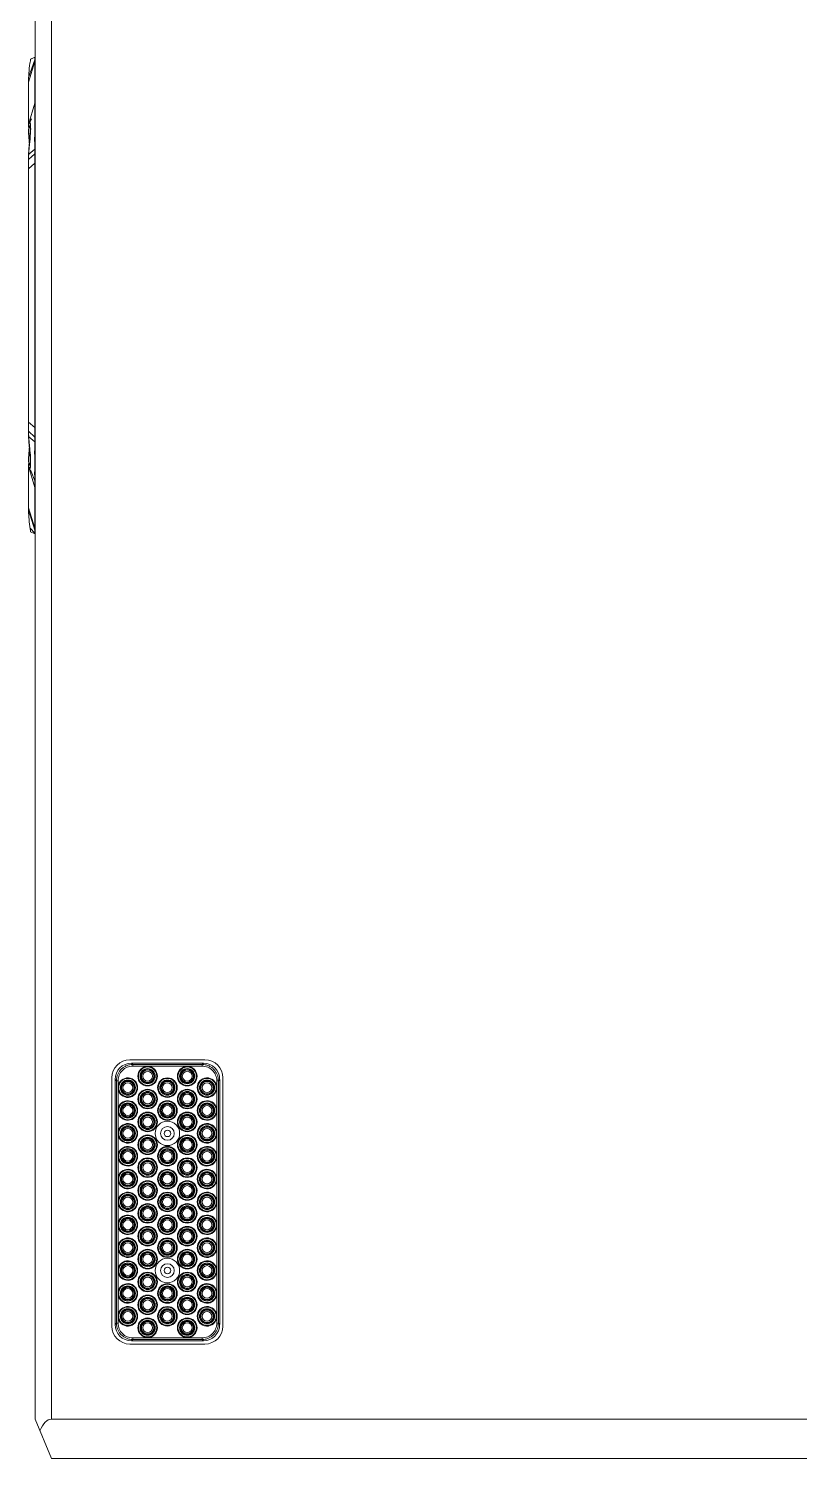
# Model space of a CAD drawing. Header units: millimetres. Extents: x 0 to 3564, y 0 to 2520.
# Drawn here: x 685.1 to 921.1, y 1652.9 to 2090.6 of the extents above; entities that cross this region are included whole.
import ezdxf

# ---------------------------------------------------------------- set-up
doc = ezdxf.new("R2010")
doc.units = ezdxf.units.MM
doc.layers.get('0').update_dxf_attribs({"lineweight": 13})

msp = doc.modelspace()

# ---------------------------------------------------------------- linework, layer by layer
for p, q in [((687.08, 2294.94), (687.08, 1664.94)), ((692.08, 2294.94), (692.08, 1664.94)), ((686.98, 2080.54), (685.08, 2074.26)), ((686.97, 2081.08), (685.1, 2075.71)), ((685.63, 2080.78), (685.71, 2081.23)), ((686.98, 2081.89), (685.71, 2081.23)), ((685.71, 2081.23), (685.71, 2081.23)), ((686.98, 2081.89), (686.98, 2081.89)), ((686.98, 2080.54), (686.98, 2078.68)), ((686.98, 2080.54), (686.98, 2067.76)), ((686.98, 2075.94), (686.98, 2072.34)), ((685.08, 2074.26), (685.08, 2074.47)), ((685.08, 2061.23), (685.08, 2074.26)), ((686.98, 2067.76), (685.08, 2061.23)), ((685.08, 2060.45), (685.08, 2061.23)), ((685.08, 2061.23), (685.08, 2060.45)), ((685.08, 2060.45), (685.1, 2060.67)), ((685.08, 2060.45), (685.08, 2060.44)), ((686.97, 2053.75), (685.12, 2052.16)), ((685.46, 2056.04), (685.38, 2055.2)), ((686.97, 2053.75), (686.98, 2052.33)), ((686.98, 2052.33), (685.08, 2050.52)), ((685.08, 2050.52), (685.08, 2049.76)), ((685.08, 2049.76), (685.08, 1968.66)), ((686.98, 2049.4), (685.08, 2047.67)), ((685.09, 2051.1), (685.1, 2051.71)), ((686.98, 2049.4), (686.98, 1968.47)), ((685.08, 1970.2), (685.08, 1968.12)), ((686.98, 1968.47), (685.08, 1970.2)), ((685.08, 1968.12), (685.08, 1967.35)), ((686.98, 1965.54), (685.08, 1967.35)), ((685.1, 1966.24), (685.09, 1966.79)), ((686.97, 1964.12), (685.12, 1965.71)), ((686.98, 1965.54), (686.97, 1964.12)), ((685.39, 1962.57), (685.42, 1962.28)), ((685.08, 1943.23), (685.08, 1957.43)), ((685.09, 1957.41), (685.08, 1957.43)), ((686.98, 1950.11), (685.08, 1956.64)), ((685.09, 1957.32), (685.09, 1957.41)), ((686.96, 1952.23), (685.82, 1955.1)), ((686.98, 1950.11), (686.98, 1937.66)), ((686.98, 1937.66), (685.08, 1943.9)), ((685.08, 1943.57), (685.08, 1943.44)), ((686.98, 1944.52), (686.98, 1937.66)), ((686.98, 1937.05), (685.08, 1943.33)), ((686.94, 1936.17), (685.54, 1937.66)), ((685.54, 1937.66), (685.54, 1937.63)), ((685.63, 1937.1), (685.71, 1936.63)), ((685.71, 1936.63), (686.98, 1935.98)), ((686.98, 1937.66), (686.98, 1937.05)), ((686.99, 1935.98), (686.98, 1935.98)), ((716.08, 1774.94), (739.08, 1774.94)), ((716.96, 1773.54), (716.56, 1773.94)), ((738.6, 1773.94), (716.56, 1773.94)), ((716.96, 1773.54), (738.2, 1773.54)), ((716.96, 1773.54), (716.96, 1773.04)), ((738.2, 1773.04), (716.96, 1773.04)), ((738.6, 1773.94), (738.2, 1773.54)), ((738.2, 1773.04), (738.2, 1773.54)), ((710.58, 1693.44), (710.58, 1769.44)), ((711.58, 1768.96), (711.98, 1768.56)), ((711.58, 1768.96), (711.58, 1693.92)), ((712.48, 1768.56), (711.98, 1768.56)), ((711.98, 1694.32), (711.98, 1768.56)), ((712.48, 1768.56), (712.48, 1766.78)), ((743.18, 1768.56), (742.69, 1768.56)), ((742.69, 1766.78), (742.69, 1768.56)), ((743.18, 1768.56), (743.58, 1768.96)), ((743.18, 1768.56), (743.18, 1694.32)), ((743.58, 1693.92), (743.58, 1768.96)), ((744.58, 1769.44), (744.58, 1693.44)), ((712.48, 1766.09), (712.48, 1759.78)), ((742.69, 1759.78), (742.69, 1766.09)), ((712.48, 1759.09), (712.48, 1752.78)), ((742.69, 1752.78), (742.69, 1759.09)), ((712.48, 1752.09), (712.48, 1745.78)), ((742.69, 1745.78), (742.69, 1752.09)), ((712.48, 1745.09), (712.48, 1738.78)), ((742.69, 1738.78), (742.69, 1745.09)), ((712.48, 1738.09), (712.48, 1731.78)), ((742.69, 1731.78), (742.69, 1738.09)), ((712.48, 1731.09), (712.48, 1724.78)), ((742.69, 1724.78), (742.69, 1731.09)), ((712.48, 1724.09), (712.48, 1717.78)), ((742.69, 1717.78), (742.69, 1724.09)), ((712.48, 1717.09), (712.48, 1710.78)), ((742.69, 1710.78), (742.69, 1717.09)), ((712.48, 1710.09), (712.48, 1703.78)), ((742.69, 1703.78), (742.69, 1710.09)), ((712.48, 1703.09), (712.48, 1696.78)), ((742.69, 1696.78), (742.69, 1703.09)), ((711.98, 1694.32), (711.58, 1693.92)), ((711.98, 1694.32), (712.48, 1694.32)), ((712.48, 1696.09), (712.48, 1694.32)), ((742.69, 1694.32), (742.69, 1696.09)), ((742.69, 1694.32), (743.18, 1694.32)), ((743.58, 1693.92), (743.18, 1694.32)), ((716.96, 1689.83), (738.2, 1689.83)), ((716.96, 1689.83), (716.96, 1689.33)), ((738.2, 1689.33), (738.2, 1689.83)), ((739.08, 1687.94), (716.08, 1687.94)), ((716.56, 1688.94), (716.96, 1689.33)), ((716.56, 1688.94), (738.6, 1688.94)), ((738.2, 1689.33), (716.96, 1689.33)), ((738.2, 1689.33), (738.6, 1688.94)), ((692.08, 1652.94), (687.08, 1664.94)), ((1147.08, 1664.94), (692.08, 1664.94)), ((1147.08, 1652.94), (692.08, 1652.94))]:
    msp.add_line(p, q)
for points in [[(686.54, 2081.66), (686.17, 2081.47), (685.97, 2081.36), (685.76, 2081.26), (685.71, 2081.24)], [(685.92, 2063.02), (685.92, 2063.01), (685.88, 2062.93), (685.83, 2062.8), (685.78, 2062.68), (685.73, 2062.56), (685.68, 2062.45), (685.63, 2062.35), (685.59, 2062.27), (685.54, 2062.18), (685.49, 2062.09), (685.43, 2062), (685.37, 2061.91), (685.33, 2061.85)], [(685.33, 1956.03), (685.38, 1955.96), (685.69, 1955.4), (685.82, 1955.1)]]:
    msp.add_lwpolyline(points)
for centre, radius in [((721.52, 1769.94), 3), ((721.52, 1769.94), 2.82), ((733.64, 1769.94), 3), ((733.64, 1769.94), 2.82), ((715.46, 1766.44), 2.82), ((715.46, 1766.44), 2.32), ((715.46, 1766.44), 2.1), ((715.46, 1766.44), 1.9), ((721.52, 1769.94), 2.32), ((721.52, 1769.94), 2.1), ((721.52, 1769.94), 1.9), ((721.52, 1769.94), 1.5), ((727.58, 1766.44), 3), ((727.58, 1766.44), 2.82), ((727.58, 1766.44), 2.32), ((727.58, 1766.44), 2.1), ((727.58, 1766.44), 1.9), ((733.64, 1769.94), 2.32), ((733.64, 1769.94), 2.1), ((733.64, 1769.94), 1.9), ((733.64, 1769.94), 1.5), ((739.71, 1766.44), 2.82), ((739.71, 1766.44), 2.32), ((739.71, 1766.44), 2.1), ((739.71, 1766.44), 1.9), ((715.46, 1766.44), 1.5), ((721.52, 1762.94), 3), ((721.52, 1762.94), 2.82), ((721.52, 1762.94), 2.32), ((721.52, 1762.94), 2.1), ((721.52, 1762.94), 1.9), ((721.52, 1762.94), 1.5), ((727.58, 1766.44), 1.5), ((733.64, 1762.94), 3), ((733.64, 1762.94), 2.82), ((733.64, 1762.94), 2.32), ((733.64, 1762.94), 2.1), ((733.64, 1762.94), 1.9), ((733.64, 1762.94), 1.5), ((739.71, 1766.44), 1.5), ((715.46, 1759.44), 2.82), ((715.46, 1759.44), 2.32), ((715.46, 1759.44), 2.1), ((715.46, 1759.44), 1.9), ((715.46, 1759.44), 1.5), ((727.58, 1759.44), 3), ((727.58, 1759.44), 2.82), ((727.58, 1759.44), 2.32), ((727.58, 1759.44), 2.1), ((727.58, 1759.44), 1.9), ((727.58, 1759.44), 1.5), ((739.71, 1759.44), 2.82), ((739.71, 1759.44), 2.32), ((739.71, 1759.44), 2.1), ((739.71, 1759.44), 1.9), ((739.71, 1759.44), 1.5), ((715.46, 1752.44), 2.82), ((721.52, 1755.94), 3), ((721.52, 1755.94), 2.82), ((721.52, 1755.94), 2.32), ((721.52, 1755.94), 2.1), ((721.52, 1755.94), 1.9), ((721.52, 1755.94), 1.5), ((727.58, 1752.44), 3.75), ((733.64, 1755.94), 3), ((733.64, 1755.94), 2.82), ((733.64, 1755.94), 2.32), ((733.64, 1755.94), 2.1), ((733.64, 1755.94), 1.9), ((733.64, 1755.94), 1.5), ((739.71, 1752.44), 2.82), ((715.46, 1752.44), 2.32), ((715.46, 1752.44), 2.1), ((715.46, 1752.44), 1.9), ((715.46, 1752.44), 1.5), ((721.52, 1748.94), 3), ((721.52, 1748.94), 2.82), ((721.52, 1748.94), 2.32), ((721.52, 1748.94), 2.1), ((721.52, 1748.94), 1.9), ((727.58, 1752.44), 2.1), ((727.58, 1752.44), 1), ((733.64, 1748.94), 3), ((733.64, 1748.94), 2.82), ((733.64, 1748.94), 2.32), ((733.64, 1748.94), 2.1), ((733.64, 1748.94), 1.9), ((739.71, 1752.44), 2.32), ((739.71, 1752.44), 2.1), ((739.71, 1752.44), 1.9), ((739.71, 1752.44), 1.5), ((715.46, 1745.44), 2.82), ((715.46, 1745.44), 2.32), ((715.46, 1745.44), 2.1), ((715.46, 1745.44), 1.9), ((715.46, 1745.44), 1.5), ((721.52, 1748.94), 1.5), ((727.58, 1745.44), 3), ((727.58, 1745.44), 2.82), ((727.58, 1745.44), 2.32), ((727.58, 1745.44), 2.1), ((727.58, 1745.44), 1.9), ((727.58, 1745.44), 1.5), ((733.64, 1748.94), 1.5), ((739.71, 1745.44), 2.82), ((739.71, 1745.44), 2.32), ((739.71, 1745.44), 2.1), ((739.71, 1745.44), 1.9), ((739.71, 1745.44), 1.5), ((721.52, 1741.94), 3), ((721.52, 1741.94), 2.82), ((721.52, 1741.94), 2.32), ((721.52, 1741.94), 2.1), ((721.52, 1741.94), 1.9), ((721.52, 1741.94), 1.5), ((733.64, 1741.94), 3), ((733.64, 1741.94), 2.82), ((733.64, 1741.94), 2.32), ((733.64, 1741.94), 2.1), ((733.64, 1741.94), 1.9), ((733.64, 1741.94), 1.5), ((715.46, 1738.44), 2.82), ((715.46, 1738.44), 2.32), ((715.46, 1738.44), 2.1), ((715.46, 1738.44), 1.9), ((715.46, 1738.44), 1.5), ((721.52, 1734.94), 3), ((721.52, 1734.94), 2.82), ((727.58, 1738.44), 3), ((727.58, 1738.44), 2.82), ((727.58, 1738.44), 2.32), ((727.58, 1738.44), 2.1), ((727.58, 1738.44), 1.9), ((727.58, 1738.44), 1.5), ((733.64, 1734.94), 3), ((733.64, 1734.94), 2.82), ((739.71, 1738.44), 2.82), ((739.71, 1738.44), 2.32), ((739.71, 1738.44), 2.1), ((739.71, 1738.44), 1.9), ((739.71, 1738.44), 1.5), ((715.46, 1731.44), 2.82), ((715.46, 1731.44), 2.32), ((715.46, 1731.44), 2.1), ((715.46, 1731.44), 1.9), ((721.52, 1734.94), 2.32), ((721.52, 1734.94), 2.1), ((721.52, 1734.94), 1.9), ((721.52, 1734.94), 1.5), ((727.58, 1731.44), 3), ((727.58, 1731.44), 2.82), ((727.58, 1731.44), 2.32), ((727.58, 1731.44), 2.1), ((727.58, 1731.44), 1.9), ((733.64, 1734.94), 2.32), ((733.64, 1734.94), 2.1), ((733.64, 1734.94), 1.9), ((733.64, 1734.94), 1.5), ((739.71, 1731.44), 2.82), ((739.71, 1731.44), 2.32), ((739.71, 1731.44), 2.1), ((739.71, 1731.44), 1.9), ((715.46, 1731.44), 1.5), ((721.52, 1727.94), 3), ((721.52, 1727.94), 2.82), ((721.52, 1727.94), 2.32), ((721.52, 1727.94), 2.1), ((721.52, 1727.94), 1.9), ((721.52, 1727.94), 1.5), ((727.58, 1731.44), 1.5), ((733.64, 1727.94), 3), ((733.64, 1727.94), 2.82), ((733.64, 1727.94), 2.32), ((733.64, 1727.94), 2.1), ((733.64, 1727.94), 1.9), ((733.64, 1727.94), 1.5), ((739.71, 1731.44), 1.5), ((715.46, 1724.44), 2.82), ((715.46, 1724.44), 2.32), ((715.46, 1724.44), 2.1), ((715.46, 1724.44), 1.9), ((715.46, 1724.44), 1.5), ((727.58, 1724.44), 3), ((727.58, 1724.44), 2.82), ((727.58, 1724.44), 2.32), ((727.58, 1724.44), 2.1), ((727.58, 1724.44), 1.9), ((727.58, 1724.44), 1.5), ((739.71, 1724.44), 2.82), ((739.71, 1724.44), 2.32), ((739.71, 1724.44), 2.1), ((739.71, 1724.44), 1.9), ((739.71, 1724.44), 1.5), ((715.46, 1717.44), 2.82), ((721.52, 1720.94), 3), ((721.52, 1720.94), 2.82), ((721.52, 1720.94), 2.32), ((721.52, 1720.94), 2.1), ((721.52, 1720.94), 1.9), ((721.52, 1720.94), 1.5), ((727.58, 1717.44), 3), ((727.58, 1717.44), 2.82), ((733.64, 1720.94), 3), ((733.64, 1720.94), 2.82), ((733.64, 1720.94), 2.32), ((733.64, 1720.94), 2.1), ((733.64, 1720.94), 1.9), ((733.64, 1720.94), 1.5), ((739.71, 1717.44), 2.82), ((715.46, 1717.44), 2.32), ((715.46, 1717.44), 2.1), ((715.46, 1717.44), 1.9), ((715.46, 1717.44), 1.5), ((721.52, 1713.94), 3), ((721.52, 1713.94), 2.82), ((721.52, 1713.94), 2.32), ((721.52, 1713.94), 2.1), ((721.52, 1713.94), 1.9), ((727.58, 1717.44), 2.32), ((727.58, 1717.44), 2.1), ((727.58, 1717.44), 1.9), ((727.58, 1717.44), 1.5), ((733.64, 1713.94), 3), ((733.64, 1713.94), 2.82), ((733.64, 1713.94), 2.32), ((733.64, 1713.94), 2.1), ((733.64, 1713.94), 1.9), ((739.71, 1717.44), 2.32), ((739.71, 1717.44), 2.1), ((739.71, 1717.44), 1.9), ((739.71, 1717.44), 1.5), ((715.46, 1710.44), 2.82), ((715.46, 1710.44), 2.32), ((715.46, 1710.44), 2.1), ((715.46, 1710.44), 1.9), ((715.46, 1710.44), 1.5), ((721.52, 1713.94), 1.5), ((727.58, 1710.44), 3.75), ((727.58, 1710.44), 2.1), ((727.58, 1710.44), 1), ((733.64, 1713.94), 1.5), ((739.71, 1710.44), 2.82), ((739.71, 1710.44), 2.32), ((739.71, 1710.44), 2.1), ((739.71, 1710.44), 1.9), ((739.71, 1710.44), 1.5), ((721.52, 1706.94), 3), ((721.52, 1706.94), 2.82), ((721.52, 1706.94), 2.32), ((721.52, 1706.94), 2.1), ((721.52, 1706.94), 1.9), ((721.52, 1706.94), 1.5), ((733.64, 1706.94), 3), ((733.64, 1706.94), 2.82), ((733.64, 1706.94), 2.32), ((733.64, 1706.94), 2.1), ((733.64, 1706.94), 1.9), ((733.64, 1706.94), 1.5), ((715.46, 1703.44), 2.82), ((715.46, 1703.44), 2.32), ((715.46, 1703.44), 2.1), ((715.46, 1703.44), 1.9), ((715.46, 1703.44), 1.5), ((721.52, 1699.94), 3), ((721.52, 1699.94), 2.82), ((727.58, 1703.44), 3), ((727.58, 1703.44), 2.82), ((727.58, 1703.44), 2.32), ((727.58, 1703.44), 2.1), ((727.58, 1703.44), 1.9), ((727.58, 1703.44), 1.5), ((733.64, 1699.94), 3), ((733.64, 1699.94), 2.82), ((739.71, 1703.44), 2.82), ((739.71, 1703.44), 2.32), ((739.71, 1703.44), 2.1), ((739.71, 1703.44), 1.9), ((739.71, 1703.44), 1.5), ((715.46, 1696.44), 2.82), ((715.46, 1696.44), 2.32), ((715.46, 1696.44), 2.1), ((715.46, 1696.44), 1.9), ((721.52, 1699.94), 2.32), ((721.52, 1699.94), 2.1), ((721.52, 1699.94), 1.9), ((721.52, 1699.94), 1.5), ((727.58, 1696.44), 3), ((727.58, 1696.44), 2.82), ((727.58, 1696.44), 2.32), ((727.58, 1696.44), 2.1), ((727.58, 1696.44), 1.9), ((733.64, 1699.94), 2.32), ((733.64, 1699.94), 2.1), ((733.64, 1699.94), 1.9), ((733.64, 1699.94), 1.5), ((739.71, 1696.44), 2.82), ((739.71, 1696.44), 2.32), ((739.71, 1696.44), 2.1), ((739.71, 1696.44), 1.9), ((715.46, 1696.44), 1.5), ((721.52, 1692.94), 3), ((721.52, 1692.94), 2.82), ((721.52, 1692.94), 2.32), ((721.52, 1692.94), 2.1), ((721.52, 1692.94), 1.9), ((721.52, 1692.94), 1.5), ((727.58, 1696.44), 1.5), ((733.64, 1692.94), 3), ((733.64, 1692.94), 2.82), ((733.64, 1692.94), 2.32), ((733.64, 1692.94), 2.1), ((733.64, 1692.94), 1.9), ((733.64, 1692.94), 1.5), ((739.71, 1696.44), 1.5)]:
    msp.add_circle(centre, radius)
for centre, radius, start, end in [((724.91, 2073.95), 39.87, 170.1279, 171.2687), ((751.95, 2050.3), 66.86, 179.3125, 179.8117), ((704.15, 2051.07), 19.06, 176.7304, 178.0738), ((752.93, 1967.58), 67.85, 180.1907, 180.6638), ((703.84, 1966.79), 18.75, 181.689, 183.2867), ((678.02, 1957.51), 7.69, 355.4366, 356.0086), ((728.09, 1943.34), 43.01, 180.1513, 180.3768), ((723.07, 1943.31), 37.99, 180.3792, 180.7484), ((719.38, 1943.26), 34.3, 180.7489, 181.6805), ((717.18, 1943.21), 32.09, 181.6958, 181.8265), ((724.26, 1943.82), 39.21, 188.2711, 189.0326), ((724.85, 1943.91), 39.81, 189.0748, 189.856), ((716.08, 1769.44), 5.5, 90, 180), ((739.08, 1769.44), 5.5, 0, 90), ((715.46, 1766.44), 3, 186.6138, 173.3862), ((739.71, 1766.44), 3, 6.6138, 353.3862), ((715.46, 1766.44), 3, 173.3861, 179.9943), ((715.46, 1766.44), 3, 180.0057, 186.6139), ((739.7, 1766.44), 3, 0.0057, 6.6139), ((739.7, 1766.44), 3, 353.3861, 359.9943), ((715.46, 1759.44), 3, 173.3861, 179.9943), ((715.46, 1759.44), 3, 186.6138, 173.3862), ((739.71, 1759.44), 3, 6.6138, 353.3862), ((739.7, 1759.44), 3, 0.0057, 6.6139), ((715.46, 1759.44), 3, 180.0057, 186.6139), ((715.46, 1752.44), 3, 186.6138, 173.3862), ((739.71, 1752.44), 3, 6.6138, 353.3862), ((739.7, 1759.44), 3, 353.3861, 359.9943), ((715.46, 1752.44), 3, 173.3861, 179.9943), ((715.46, 1752.44), 3, 180.0057, 186.6139), ((739.7, 1752.44), 3, 0.0057, 6.6139), ((739.7, 1752.44), 3, 353.3861, 359.9943), ((715.46, 1745.44), 3, 186.6138, 173.3862), ((739.71, 1745.44), 3, 6.6138, 353.3862), ((715.46, 1745.44), 3, 173.3861, 179.9943), ((715.46, 1745.44), 3, 180.0057, 186.6139), ((739.7, 1745.44), 3, 0.0057, 6.6139), ((739.7, 1745.44), 3, 353.3861, 359.9943), ((715.46, 1738.44), 3, 173.3861, 179.9943), ((715.46, 1738.44), 3, 180.0057, 186.6139), ((715.46, 1738.44), 3, 186.6138, 173.3862), ((739.71, 1738.44), 3, 6.6138, 353.3862), ((739.7, 1738.44), 3, 0.0057, 6.6139), ((739.7, 1738.44), 3, 353.3861, 359.9943), ((715.46, 1731.44), 3, 186.6138, 173.3862), ((739.71, 1731.44), 3, 6.6138, 353.3862), ((715.46, 1731.44), 3, 173.3855, 179.9938), ((715.46, 1731.44), 3, 180.0062, 186.6145), ((739.7, 1731.44), 3, 0.0062, 6.6145), ((739.7, 1731.44), 3, 353.3855, 359.9938), ((715.46, 1724.44), 3, 173.3861, 179.9943), ((715.46, 1724.44), 3, 186.6138, 173.3862), ((739.71, 1724.44), 3, 6.6138, 353.3862), ((739.7, 1724.44), 3, 0.0057, 6.6139), ((715.46, 1724.44), 3, 180.0057, 186.6139), ((715.46, 1717.44), 3, 186.6138, 173.3862), ((739.71, 1717.44), 3, 6.6138, 353.3862), ((739.7, 1724.44), 3, 353.3861, 359.9943), ((715.46, 1717.44), 3, 173.3861, 179.9943), ((715.46, 1717.44), 3, 180.0057, 186.6139), ((739.7, 1717.44), 3, 0.0057, 6.6139), ((739.7, 1717.44), 3, 353.3861, 359.9943), ((715.46, 1710.44), 3, 186.6138, 173.3862), ((739.71, 1710.44), 3, 6.6138, 353.3862), ((715.46, 1710.44), 3, 173.3861, 179.9943), ((715.46, 1710.44), 3, 180.0057, 186.6139), ((739.7, 1710.44), 3, 0.0057, 6.6139), ((739.7, 1710.44), 3, 353.3861, 359.9943), ((715.46, 1703.44), 3, 173.3861, 179.9943), ((715.46, 1703.44), 3, 180.0057, 186.6139), ((715.46, 1703.44), 3, 186.6138, 173.3862), ((739.71, 1703.44), 3, 6.6138, 353.3862), ((739.7, 1703.44), 3, 0.0057, 6.6139), ((739.7, 1703.44), 3, 353.3861, 359.9943), ((715.46, 1696.44), 3, 186.6138, 173.3862), ((739.71, 1696.44), 3, 6.6138, 353.3862), ((715.46, 1696.44), 3, 173.3861, 179.9943), ((715.46, 1696.44), 3, 180.0057, 186.6139), ((739.7, 1696.44), 3, 0.0057, 6.6139), ((739.7, 1696.44), 3, 353.3861, 359.9943), ((716.08, 1693.44), 5.5, 180, 270), ((739.08, 1693.44), 5.5, 270, 0)]:
    msp.add_arc(centre, radius, start, end)
for centre, major_axis, ratio, start_param, end_param in [((716.6, 1768.92), (-3.56, 3.56), 0.992433, -0.7816, 0.7816), ((738.56, 1768.92), (3.56, 3.56), 0.992433, -0.7816, 0.7816), ((716.6, 1693.96), (3.56, 3.56), 0.992433, -3.923193, -2.359993), ((738.56, 1693.96), (3.56, -3.56), 0.992433, -0.7816, 0.7816), ((692.08, 1652.94), (0, 12), 0.416667, 0, 0.785398)]:
    msp.add_ellipse(centre, major_axis=major_axis, ratio=ratio, start_param=start_param, end_param=end_param)
for points, knots in [([(685.1, 2075.71), (685.11, 2076.13), (685.19, 2077.56), (685.35, 2078.99), (685.5, 2080)], [0, 0, 0, 0, 0.287851, 1, 1, 1, 1]), ([(686.96, 2081.83), (686.96, 2081.82), (686.95, 2081.75), (686.94, 2081.68), (686.94, 2081.62)], [0, 0, 0, 0, 0.189568, 1, 1, 1, 1]), ([(686.94, 2081.62), (686.94, 2081.53), (686.95, 2081.35), (686.96, 2081.17), (686.97, 2081.08)], [0, 0, 0, 0, 0.461533, 1, 1, 1, 1]), ([(686.98, 2081.89), (686.98, 2081.88), (686.97, 2081.86), (686.97, 2081.84), (686.96, 2081.83)], [0, 0, 0, 0, 0.341146, 1, 1, 1, 1]), ([(686.97, 2081.08), (686.97, 2081.03), (686.98, 2080.85), (686.98, 2080.67), (686.98, 2080.54)], [0, 0, 0, 0, 0.233752, 1, 1, 1, 1]), ([(685.1, 2075.71), (685.09, 2075.56), (685.08, 2075.14), (685.08, 2074.73), (685.08, 2074.46)], [0, 0, 0, 0, 0.366273, 1, 1, 1, 1]), ([(686.98, 2067.76), (686.98, 2067.26), (686.98, 2066.24), (686.95, 2064.69), (686.93, 2063.1), (686.97, 2061.72), (686.99, 2060.57), (686.98, 2059.65), (686.96, 2058.71), (686.93, 2057.41), (686.94, 2055.75), (686.96, 2054.42), (686.97, 2053.75)], [0, 0, 0, 0, 0.107773, 0.217927, 0.331226, 0.44981, 0.512637, 0.577912, 0.645564, 0.71493, 0.856318, 1, 1, 1, 1]), ([(685.15, 2061.15), (685.17, 2061.3), (685.2, 2061.5), (685.27, 2061.73), (685.31, 2061.81), (685.33, 2061.85)], [0, 0, 0, 0, 0.618821, 0.838473, 1, 1, 1, 1]), ([(685.33, 2061.85), (685.35, 2061.87), (685.38, 2061.9), (685.43, 2061.91), (685.47, 2061.89), (685.5, 2061.85), (685.54, 2061.77), (685.59, 2061.63), (685.64, 2061.41), (685.67, 2061.12), (685.7, 2060.77), (685.71, 2060.52), (685.71, 2060.38)], [0, 0, 0, 0, 0.05036, 0.069381, 0.090531, 0.117696, 0.152728, 0.249099, 0.382483, 0.553282, 0.760052, 1, 1, 1, 1]), ([(685.08, 2059.2), (685.08, 2059.41), (685.09, 2059.79), (685.11, 2060.17), (685.13, 2060.34)], [0, 0, 0, 0, 0.558952, 1, 1, 1, 1]), ([(685.29, 2055.6), (685.23, 2056.25), (685.13, 2057.44), (685.08, 2058.64), (685.08, 2059.2)], [0, 0, 0, 0, 0.536797, 1, 1, 1, 1]), ([(685.1, 2060.67), (685.11, 2060.71), (685.12, 2060.87), (685.13, 2061.03), (685.15, 2061.15)], [0, 0, 0, 0, 0.238616, 1, 1, 1, 1]), ([(685.13, 2060.34), (685.14, 2060.42), (685.16, 2060.56), (685.2, 2060.72), (685.24, 2060.82), (685.26, 2060.87), (685.29, 2060.9), (685.32, 2060.9)], [0, 0, 0, 0, 0.405962, 0.705332, 0.814959, 0.898639, 1, 1, 1, 1]), ([(685.32, 2060.9), (685.33, 2060.9), (685.36, 2060.88), (685.38, 2060.84), (685.41, 2060.78), (685.44, 2060.66), (685.49, 2060.4), (685.52, 2059.96), (685.53, 2059.3), (685.51, 2058.51), (685.47, 2057.6), (685.4, 2056.62), (685.34, 2055.95), (685.32, 2055.6)], [0, 0, 0, 0, 0.009182, 0.016232, 0.025308, 0.049852, 0.083079, 0.175016, 0.298389, 0.448728, 0.62027, 0.806576, 1, 1, 1, 1]), ([(685.71, 2060.38), (685.73, 2059.73), (685.66, 2058.28), (685.53, 2056.84), (685.46, 2056.04)], [0, 0, 0, 0, 0.449397, 1, 1, 1, 1]), ([(685.08, 2051.71), (685.08, 2052.3), (685.15, 2053.6), (685.26, 2054.9), (685.32, 2055.6)], [0, 0, 0, 0, 0.454092, 1, 1, 1, 1]), ([(685.38, 2055.2), (685.35, 2054.93), (685.25, 2053.92), (685.16, 2052.9), (685.12, 2052.16)], [0, 0, 0, 0, 0.264243, 1, 1, 1, 1]), ([(686.98, 2052.33), (686.98, 2052.09), (686.99, 2051.11), (686.98, 2050.14), (686.98, 2049.4)], [0, 0, 0, 0, 0.24694, 1, 1, 1, 1]), ([(685.32, 1962.27), (685.26, 1962.97), (685.15, 1964.27), (685.08, 1965.57), (685.08, 1966.16)], [0, 0, 0, 0, 0.54591, 1, 1, 1, 1]), ([(685.12, 1965.71), (685.13, 1965.47), (685.21, 1964.42), (685.31, 1963.38), (685.39, 1962.57)], [0, 0, 0, 0, 0.230484, 1, 1, 1, 1]), ([(686.98, 1968.47), (686.98, 1968.22), (686.98, 1967.25), (686.99, 1966.27), (686.98, 1965.54)], [0, 0, 0, 0, 0.25319, 1, 1, 1, 1]), ([(685.29, 1962.27), (685.23, 1961.62), (685.13, 1960.43), (685.08, 1959.23), (685.08, 1958.67)], [0, 0, 0, 0, 0.536793, 1, 1, 1, 1]), ([(685.32, 1956.97), (685.33, 1956.97), (685.36, 1956.99), (685.38, 1957.03), (685.41, 1957.09), (685.44, 1957.21), (685.49, 1957.47), (685.52, 1957.91), (685.53, 1958.57), (685.52, 1959.36), (685.47, 1960.27), (685.4, 1961.25), (685.34, 1961.92), (685.32, 1962.27)], [0, 0, 0, 0, 0.009182, 0.016233, 0.025308, 0.049852, 0.083079, 0.175017, 0.29839, 0.448727, 0.62027, 0.806577, 1, 1, 1, 1]), ([(685.42, 1962.28), (685.51, 1961.27), (685.65, 1959.85), (685.72, 1958.08), (685.71, 1957.31), (685.69, 1956.98)], [0, 0, 0, 0, 0.56919, 0.809496, 1, 1, 1, 1]), ([(686.97, 1964.12), (686.96, 1963.57), (686.95, 1962.47), (686.93, 1960.83), (686.95, 1959.23), (687, 1957.69), (686.97, 1956.23), (686.93, 1954.85), (686.94, 1953.53), (686.96, 1952.66), (686.96, 1952.23)], [0, 0, 0, 0, 0.139872, 0.27789, 0.413611, 0.543848, 0.666394, 0.781358, 0.891925, 1, 1, 1, 1]), ([(685.08, 1958.67), (685.08, 1958.46), (685.09, 1958.08), (685.11, 1957.7), (685.13, 1957.54)], [0, 0, 0, 0, 0.558764, 1, 1, 1, 1]), ([(685.08, 1957.43), (685.08, 1957.44), (685.08, 1957.35), (685.08, 1957.31), (685.08, 1957.11), (685.08, 1956.99), (685.08, 1956.91)], [0, 0, 0, 0, 0.046652, 0.233446, 0.560252, 1, 1, 1, 1]), ([(685.14, 1956.79), (685.13, 1956.84), (685.12, 1957.01), (685.1, 1957.19), (685.09, 1957.32)], [0, 0, 0, 0, 0.259506, 1, 1, 1, 1]), ([(685.13, 1957.54), (685.15, 1957.44), (685.17, 1957.28), (685.21, 1957.11), (685.24, 1957.05)], [0, 0, 0, 0, 0.599448, 1, 1, 1, 1]), ([(685.33, 1956.03), (685.31, 1956.07), (685.26, 1956.16), (685.19, 1956.41), (685.16, 1956.63), (685.14, 1956.79)], [0, 0, 0, 0, 0.159561, 0.382657, 1, 1, 1, 1]), ([(685.24, 1957.05), (685.25, 1957.03), (685.26, 1956.99), (685.3, 1956.97), (685.32, 1956.97)], [0, 0, 0, 0, 0.627207, 1, 1, 1, 1]), ([(685.68, 1956.9), (685.67, 1956.74), (685.64, 1956.46), (685.57, 1956.16), (685.5, 1956.02), (685.45, 1955.97), (685.41, 1955.96), (685.37, 1955.98), (685.34, 1956.01), (685.33, 1956.03)], [0, 0, 0, 0, 0.443594, 0.734239, 0.82376, 0.882555, 0.906415, 0.931747, 1, 1, 1, 1]), ([(686.96, 1952.23), (686.97, 1951.88), (686.98, 1951.17), (686.98, 1950.46), (686.98, 1950.11)], [0, 0, 0, 0, 0.503088, 1, 1, 1, 1]), ([(685.1, 1942.18), (685.11, 1941.81), (685.18, 1940.47), (685.32, 1939.13), (685.46, 1938.18)], [0, 0, 0, 0, 0.280426, 1, 1, 1, 1]), ([(686.98, 1937.05), (686.98, 1936.89), (686.96, 1936.66), (686.94, 1936.36), (686.94, 1936.23), (686.94, 1936.17)], [0, 0, 0, 0, 0.551243, 0.792116, 1, 1, 1, 1]), ([(686.94, 1936.17), (686.94, 1936.14), (686.95, 1936.1), (686.96, 1936.05), (686.97, 1936.01), (686.98, 1935.99), (686.99, 1935.98)], [0, 0, 0, 0, 0.406959, 0.657674, 0.848316, 1, 1, 1, 1]), ([(716.96, 1773.54), (716.63, 1773.54), (715.98, 1773.47), (715.04, 1773.19), (714.17, 1772.73), (713.41, 1772.1), (712.79, 1771.34), (712.33, 1770.48), (712.04, 1769.54), (711.98, 1768.88), (711.98, 1768.56)], [0, 0, 0, 0, 0.124999, 0.249999, 0.374999, 0.5, 0.625001, 0.750001, 0.875001, 1, 1, 1, 1]), ([(712.48, 1768.56), (712.48, 1769.14), (712.71, 1770.32), (713.71, 1771.81), (715.2, 1772.81), (716.38, 1773.04), (716.96, 1773.04)], [0, 0, 0, 0, 0.250021, 0.499979, 0.749947, 1, 1, 1, 1]), ([(738.2, 1773.54), (738.53, 1773.54), (739.18, 1773.47), (740.12, 1773.19), (740.99, 1772.73), (741.75, 1772.1), (742.37, 1771.34), (742.83, 1770.48), (743.12, 1769.54), (743.18, 1768.88), (743.18, 1768.56)], [0, 0, 0, 0, 0.124998, 0.249998, 0.374999, 0.5, 0.625002, 0.750002, 0.875002, 1, 1, 1, 1]), ([(738.2, 1773.04), (738.79, 1773.04), (739.97, 1772.81), (741.46, 1771.81), (742.45, 1770.32), (742.69, 1769.14), (742.69, 1768.56)], [0, 0, 0, 0, 0.250053, 0.500021, 0.749979, 1, 1, 1, 1]), ([(716.96, 1689.33), (716.63, 1689.33), (715.98, 1689.4), (715.04, 1689.68), (714.17, 1690.15), (713.41, 1690.77), (712.79, 1691.53), (712.33, 1692.4), (712.04, 1693.34), (711.98, 1693.99), (711.98, 1694.32)], [0, 0, 0, 0, 0.124998, 0.249998, 0.374999, 0.5, 0.625002, 0.750002, 0.875002, 1, 1, 1, 1]), ([(716.96, 1689.83), (716.38, 1689.83), (715.2, 1690.06), (713.71, 1691.06), (712.71, 1692.55), (712.48, 1693.73), (712.48, 1694.32)], [0, 0, 0, 0, 0.250053, 0.500021, 0.749979, 1, 1, 1, 1]), ([(742.69, 1694.32), (742.69, 1693.73), (742.45, 1692.55), (741.46, 1691.06), (739.97, 1690.06), (738.79, 1689.83), (738.2, 1689.83)], [0, 0, 0, 0, 0.250021, 0.499979, 0.749947, 1, 1, 1, 1]), ([(738.2, 1689.33), (738.53, 1689.33), (739.18, 1689.4), (740.12, 1689.68), (740.99, 1690.15), (741.75, 1690.77), (742.37, 1691.53), (742.83, 1692.4), (743.12, 1693.34), (743.18, 1693.99), (743.18, 1694.32)], [0, 0, 0, 0, 0.124999, 0.249999, 0.374999, 0.5, 0.625001, 0.750001, 0.875001, 1, 1, 1, 1])]:
    msp.add_open_spline(points, degree=3, knots=knots)

doc.saveas('drawing.dxf')
